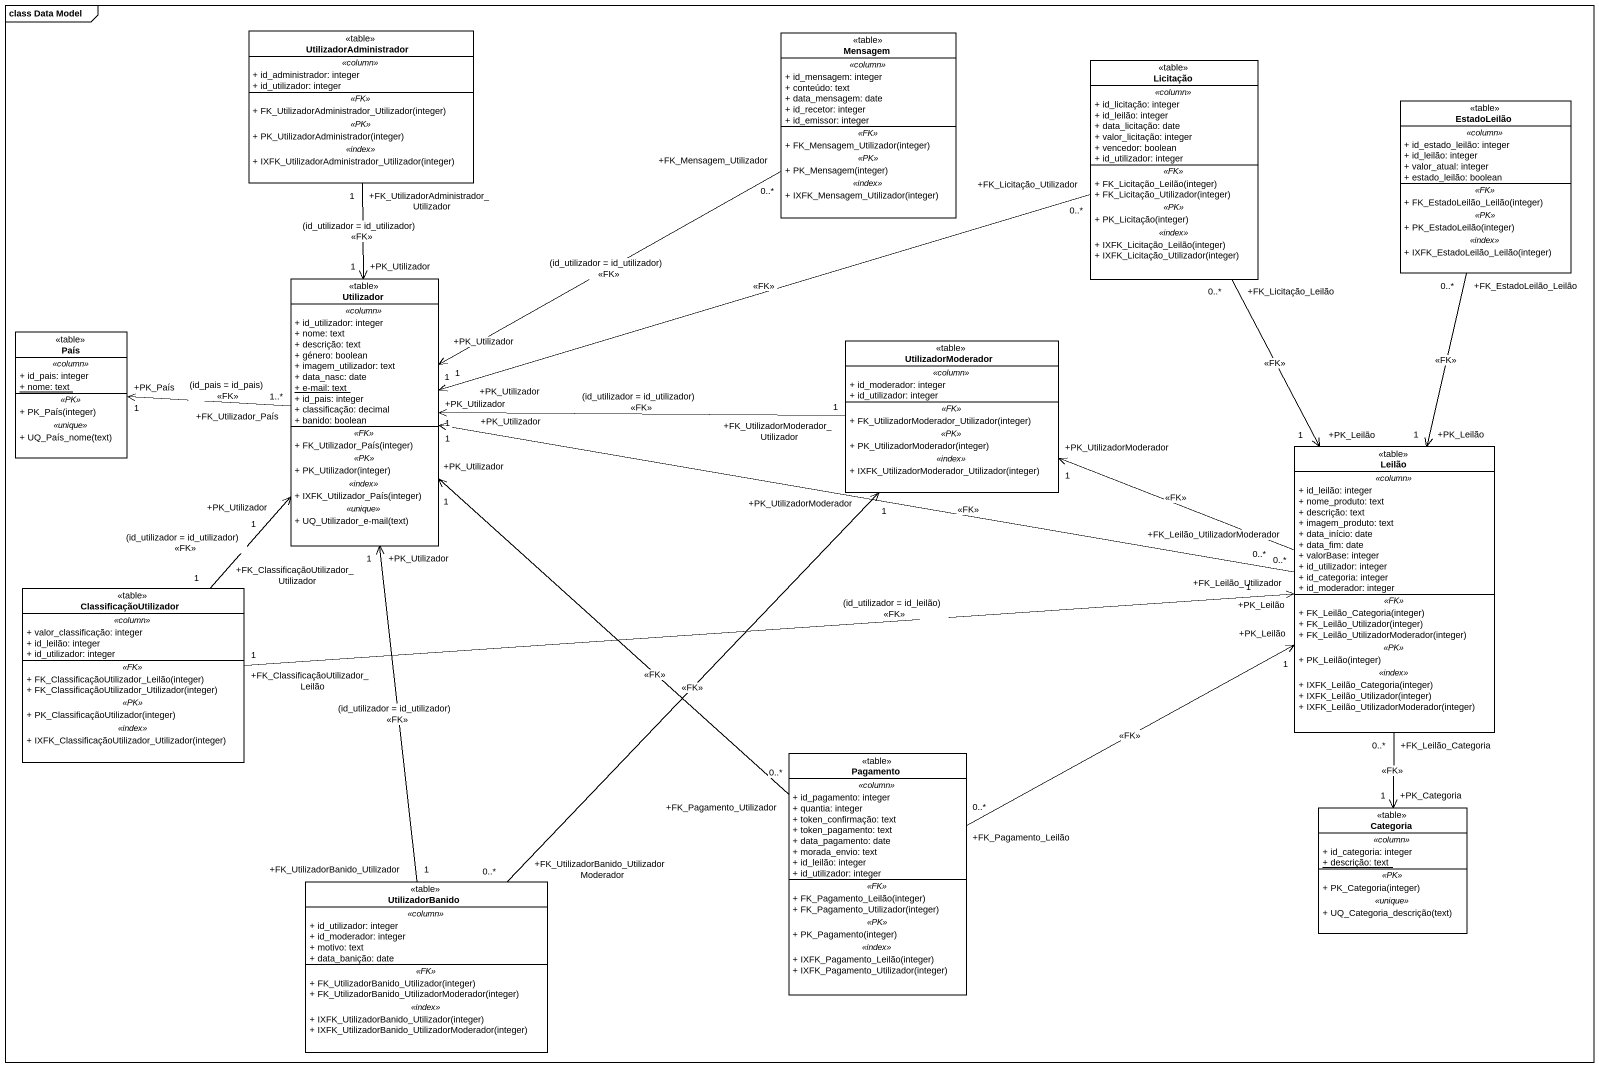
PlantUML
@startuml
mainframe class Data Model
hide circle
hide empty members
skinparam classAttributeIconSize 0
class UtilizadorAdministrador <<table>> {
  .. <<column>> ..
  + id_administrador: integer
  + id_utilizador: integer
  .. <<FK>> ..
  + FK_UtilizadorAdministrador_Utilizador(integer)
  .. <<PK>> ..
  + PK_UtilizadorAdministrador(integer)
  .. <<index>> ..
  + IXFK_UtilizadorAdministrador_Utilizador(integer)
}
class Mensagem <<table>> {
  .. <<column>> ..
  + id_mensagem: integer
  + conteúdo: text
  + data_mensagem: date
  + id_recetor: integer
  + id_emissor: integer
  .. <<FK>> ..
  + FK_Mensagem_Utilizador(integer)
  .. <<PK>> ..
  + PK_Mensagem(integer)
  .. <<index>> ..
  + IXFK_Mensagem_Utilizador(integer)
}
class Licitação <<table>> {
  .. <<column>> ..
  + id_licitação: integer
  + id_leilão: integer
  + data_licitação: date
  + valor_licitação: integer
  + vencedor: boolean
  + id_utilizador: integer
  .. <<FK>> ..
  + FK_Licitação_Leilão(integer)
  + FK_Licitação_Utilizador(integer)
  .. <<PK>> ..
  + PK_Licitação(integer)
  .. <<index>> ..
  + IXFK_Licitação_Leilão(integer)
  + IXFK_Licitação_Utilizador(integer)
}
class EstadoLeilão <<table>> {
  .. <<column>> ..
  + id_estado_leilão: integer
  + id_leilão: integer
  + valor_atual: integer
  + estado_leilão: boolean
  .. <<FK>> ..
  + FK_EstadoLeilão_Leilão(integer)
  .. <<PK>> ..
  + PK_EstadoLeilão(integer)
  .. <<index>> ..
  + IXFK_EstadoLeilão_Leilão(integer)
}
class Utilizador <<table>> {
  .. <<column>> ..
  + id_utilizador: integer
  + nome: text
  + descrição: text
  + género: boolean
  + imagem_utilizador: text
  + data_nasc: date
  {static} + e-mail: text
  + id_pais: integer
  + classificação: decimal
  + banido: boolean
  .. <<FK>> ..
  + FK_Utilizador_País(integer)
  .. <<PK>> ..
  + PK_Utilizador(integer)
  .. <<index>> ..
  + IXFK_Utilizador_País(integer)
  .. <<unique>> ..
  + UQ_Utilizador_e-mail(text)
}
class País <<table>> {
  .. <<column>> ..
  + id_pais: integer
  {static} + nome: text
  .. <<PK>> ..
  + PK_País(integer)
  .. <<unique>> ..
  + UQ_País_nome(text)
}
class UtilizadorModerador <<table>> {
  .. <<column>> ..
  + id_moderador: integer
  + id_utilizador: integer
  .. <<FK>> ..
  + FK_UtilizadorModerador_Utilizador(integer)
  .. <<PK>> ..
  + PK_UtilizadorModerador(integer)
  .. <<index>> ..
  + IXFK_UtilizadorModerador_Utilizador(integer)
}
class Leilão <<table>> {
  .. <<column>> ..
  + id_leilão: integer
  + nome_produto: text
  + descrição: text
  + imagem_produto: text
  + data_início: date
  + data_fim: date
  + valorBase: integer
  + id_utilizador: integer
  + id_categoria: integer
  + id_moderador: integer
  .. <<FK>> ..
  + FK_Leilão_Categoria(integer)
  + FK_Leilão_Utilizador(integer)
  + FK_Leilão_UtilizadorModerador(integer)
  .. <<PK>> ..
  + PK_Leilão(integer)
  .. <<index>> ..
  + IXFK_Leilão_Categoria(integer)
  + IXFK_Leilão_Utilizador(integer)
  + IXFK_Leilão_UtilizadorModerador(integer)
}
class ClassificaçãoUtilizador <<table>> {
  .. <<column>> ..
  + valor_classificação: integer
  + id_leilão: integer
  + id_utilizador: integer
  .. <<FK>> ..
  + FK_ClassificaçãoUtilizador_Leilão(integer)
  + FK_ClassificaçãoUtilizador_Utilizador(integer)
  .. <<PK>> ..
  + PK_ClassificaçãoUtilizador(integer)
  .. <<index>> ..
  + IXFK_ClassificaçãoUtilizador_Utilizador(integer)
}
class Pagamento <<table>> {
  .. <<column>> ..
  + id_pagamento: integer
  + quantia: integer
  + token_confirmação: text
  + token_pagamento: text
  + data_pagamento: date
  + morada_envio: text
  + id_leilão: integer
  + id_utilizador: integer
  .. <<FK>> ..
  + FK_Pagamento_Leilão(integer)
  + FK_Pagamento_Utilizador(integer)
  .. <<PK>> ..
  + PK_Pagamento(integer)
  .. <<index>> ..
  + IXFK_Pagamento_Leilão(integer)
  + IXFK_Pagamento_Utilizador(integer)
}
class Categoria <<table>> {
  .. <<column>> ..
  + id_categoria: integer
  {static} + descrição: text
  .. <<PK>> ..
  + PK_Categoria(integer)
  .. <<unique>> ..
  + UQ_Categoria_descrição(text)
}
class UtilizadorBanido <<table>> {
  .. <<column>> ..
  + id_utilizador: integer
  + id_moderador: integer
  + motivo: text
  + data_banição: date
  .. <<FK>> ..
  + FK_UtilizadorBanido_Utilizador(integer)
  + FK_UtilizadorBanido_UtilizadorModerador(integer)
  .. <<index>> ..
  + IXFK_UtilizadorBanido_Utilizador(integer)
  + IXFK_UtilizadorBanido_UtilizadorModerador(integer)
}
UtilizadorAdministrador "+FK_UtilizadorAdministrador_Utilizador\n1" --> "+PK_Utilizador\n1" Utilizador : (id_utilizador = id_utilizador)\n<<FK>>
Mensagem "+FK_Mensagem_Utilizador\n0..*" -left-> "+PK_Utilizador\n1" Utilizador : (id_utilizador = id_utilizador)\n<<FK>>
Licitação "+FK_Licitação_Utilizador\n0..*" -left-> "+PK_Utilizador\n1" Utilizador : <<FK>>
Licitação "+FK_Licitação_Leilão\n0..*" --> "+PK_Leilão\n1" Leilão : <<FK>>
EstadoLeilão "+FK_EstadoLeilão_Leilão\n0..*" --> "+PK_Leilão\n1" Leilão : <<FK>>
Utilizador "+FK_Utilizador_País\n1..*" -left-> "+PK_País\n1" País : (id_pais = id_pais)\n<<FK>>
UtilizadorModerador "+FK_UtilizadorModerador_Utilizador\n1" -left-> "+PK_Utilizador\n1" Utilizador : (id_utilizador = id_utilizador)\n<<FK>>
Leilão "+FK_Leilão_Utilizador\n0..*" -left-> "+PK_Utilizador\n1" Utilizador : <<FK>>
Leilão "+FK_Leilão_UtilizadorModerador\n0..*" -left-> "+PK_UtilizadorModerador\n1" UtilizadorModerador : <<FK>>
Leilão "+FK_Leilão_Categoria\n0..*" --> "+PK_Categoria\n1" Categoria : <<FK>>
ClassificaçãoUtilizador "+FK_ClassificaçãoUtilizador_Utilizador\n1" -up-> "+PK_Utilizador\n1" Utilizador : (id_utilizador = id_utilizador)\n<<FK>>
ClassificaçãoUtilizador "+FK_ClassificaçãoUtilizador_Leilão\n1" -right-> "+PK_Leilão\n1" Leilão : (id_utilizador = id_leilão)\n<<FK>>
Pagamento "+FK_Pagamento_Utilizador\n0..*" -up-> "+PK_Utilizador\n1" Utilizador : <<FK>>
Pagamento "+FK_Pagamento_Leilão\n0..*" -right-> "+PK_Leilão\n1" Leilão : <<FK>>
UtilizadorBanido "+FK_UtilizadorBanido_Utilizador\n1" -up-> "+PK_Utilizador\n1" Utilizador : (id_utilizador = id_utilizador)\n<<FK>>
UtilizadorBanido "+FK_UtilizadorBanido_UtilizadorModerador\n0..*" -up-> "+PK_UtilizadorModerador\n1" UtilizadorModerador : <<FK>>
@enduml
